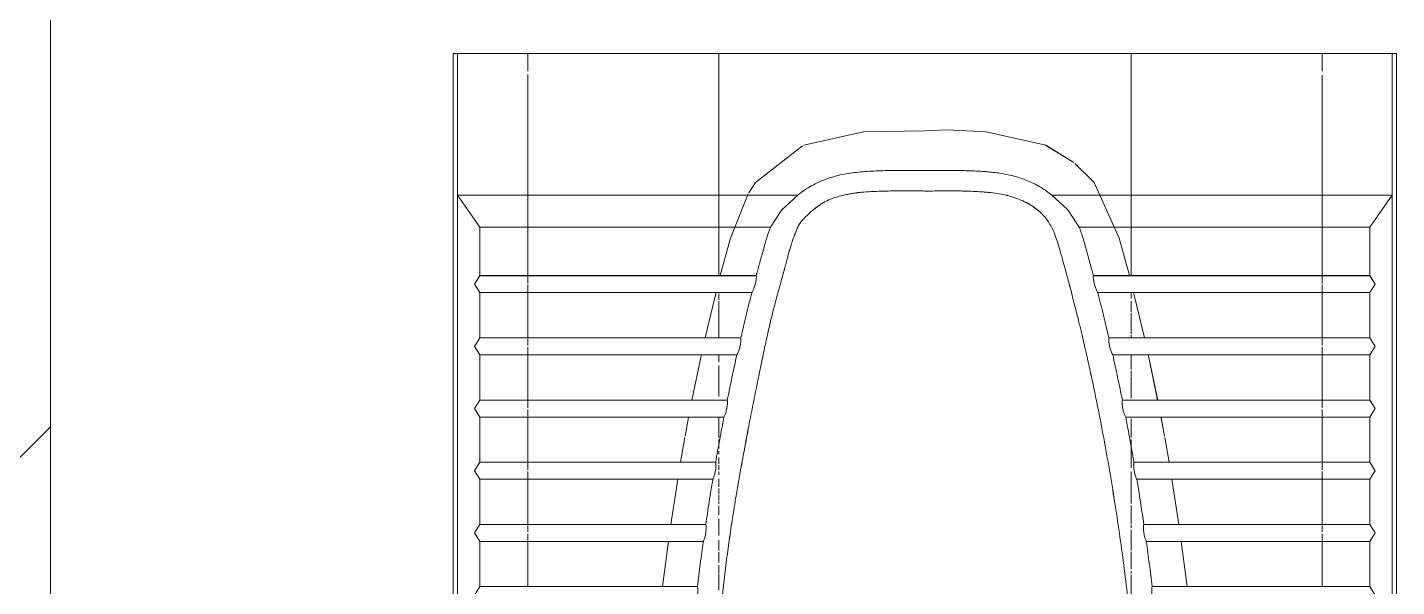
# Model space of a CAD drawing. Header units: millimetres. Extents: x -4000 to 187956, y -58990 to 162485.
# Drawn here: x 487 to 1221, y 78054 to 78354 of the extents above; entities that cross this region are included whole.
import ezdxf

# ---------------------------------------------------------------- set-up
doc = ezdxf.new("R2010")
doc.units = ezdxf.units.MM
for name, color, linetype, lineweight in [('A-WALL', 113, 'Continuous', 13), ('A-WALL-PATT', 111, 'Continuous', 13), ('P-SANR-FIXT', 6, 'Continuous', 9)]:
    doc.layers.add(name, color=color, linetype=linetype, lineweight=lineweight)

# ---------------------------------------------------------------- blocks, each defined once
blk = doc.blocks.new('WCPan-SquattingPan-Vitra-ArkitektSeries-5952 - CMPX502N-V871-FFS - TANG 1')
at = {"layer": 'P-SANR-FIXT', "color": 250}
for p, q in [((-250.56, 390.25), (-252.96, 390.25)), ((-252.96, 390.25), (-252.96, -212.38)), ((-250.56, 314.32), (-250.56, 390.25)), ((-250.56, 390.25), (250.56, 390.25)), ((252.96, 390.25), (250.56, 390.25)), ((250.56, 390.25), (250.56, 314.32)), ((252.96, -212.38), (252.96, 390.25)), ((-238.61, 297.17), (-250.56, 314.32)), ((-250.56, 314.32), (-250.56, -77.95)), ((-68.02, 314.32), (-250.56, 314.32)), ((68.02, 314.32), (250.56, 314.32)), ((250.56, 314.32), (238.61, 297.17)), ((250.56, -77.95), (250.56, 314.32)), ((-82.82, 297.17), (-238.61, 297.17)), ((-238.61, 297.17), (-238.61, 271.16)), ((238.61, 297.17), (82.82, 297.17)), ((238.61, 271.16), (238.61, 297.17)), ((-90.37, 271.16), (-238.61, 271.16)), ((238.61, 271.16), (90.37, 271.16)), ((-238.61, 262.07), (-92.74, 262.07)), ((-238.61, 262.07), (-238.61, 237.81)), ((92.74, 262.07), (238.61, 262.07)), ((238.61, 237.81), (238.61, 262.07)), ((-98.67, 237.81), (-238.61, 237.81)), ((238.61, 237.81), (98.67, 237.81)), ((-238.61, 228.71), (-100.75, 228.71)), ((-238.61, 228.71), (-238.61, 204.45)), ((100.75, 228.71), (238.61, 228.71)), ((238.61, 228.71), (238.61, 204.45)), ((-105.9, 204.45), (-238.61, 204.45)), ((238.61, 204.45), (105.9, 204.45)), ((-238.61, 195.36), (-107.69, 195.36)), ((-238.61, 171.1), (-238.61, 195.36)), ((107.69, 195.36), (238.61, 195.36)), ((238.61, 171.1), (238.61, 195.36)), ((-112.13, 171.1), (-238.61, 171.1)), ((238.61, 171.1), (112.13, 171.1)), ((-238.61, 162), (-113.66, 162)), ((-238.61, 162), (-238.61, 137.74)), ((113.67, 162), (238.61, 162)), ((238.61, 137.74), (238.61, 162)), ((-117.44, 137.74), (-238.61, 137.74)), ((238.61, 137.74), (117.45, 137.74)), ((-238.61, 128.65), (-118.74, 128.65)), ((-238.61, 128.65), (-238.61, 104.39)), ((118.75, 128.65), (238.61, 128.65)), ((238.61, 104.39), (238.61, 128.65)), ((-121.92, 104.39), (-238.61, 104.39)), ((238.61, 104.39), (121.91, 104.39))]:
    blk.add_line(p, q, dxfattribs=at)
at = {"layer": 'P-SANR-FIXT', "color": 253}
for p, q in [((-252.96, 390.25), (-212.88, 390.25)), ((-212.88, 380.81), (-212.88, 390.25)), ((-212.88, 390.25), (-110.49, 390.25)), ((-110.49, 390.25), (-110.49, 271.16)), ((110.55, 390.25), (-110.49, 390.25)), ((110.55, 390.25), (212.95, 390.25)), ((110.55, 271.16), (110.55, 390.25)), ((212.95, 390.25), (212.95, 380.83)), ((252.96, 390.25), (212.95, 390.25)), ((-212.88, 271.16), (-212.88, 379.12)), ((212.95, 378.62), (212.95, 271.16)), ((0.01, 348.78), (11.76, 349.37)), ((32.93, 348.27), (64.91, 341.07)), ((64.92, 341.06), (79.92, 331.82)), ((-212.88, 267.02), (-212.88, 270.74)), ((-212.88, 262.47), (-212.88, 266.18)), ((212.95, 270.74), (212.95, 267.01)), ((212.95, 266.18), (212.95, 262.46)), ((-212.88, 237.81), (-212.88, 262.07)), ((212.95, 262.07), (212.95, 237.81)), ((-212.88, 233.69), (-212.88, 237.36)), ((212.95, 237.36), (212.95, 233.69)), ((-212.88, 229.13), (-212.88, 232.8)), ((-212.88, 204.45), (-212.88, 228.71)), ((212.95, 232.8), (212.95, 229.13)), ((212.95, 228.71), (212.95, 204.45)), ((-212.88, 200.36), (-212.88, 203.99)), ((-212.88, 195.8), (-212.88, 199.43)), ((212.95, 203.99), (212.95, 200.36)), ((212.95, 199.43), (212.95, 195.8)), ((-212.88, 171.1), (-212.88, 195.36)), ((-128.54, 185), (-126.68, 195.02)), ((126.68, 195), (128.54, 185)), ((212.95, 195.36), (212.95, 171.1)), ((-130.99, 171.1), (-128.65, 184.43)), ((128.65, 184.43), (130.99, 171.1)), ((-212.88, 167.03), (-212.88, 170.61)), ((212.95, 170.61), (212.95, 167.03)), ((-212.88, 162.47), (-212.88, 166.05)), ((-212.88, 137.74), (-212.88, 162)), ((-136.22, 137.75), (-132.5, 162.01)), ((132.5, 162.01), (136.22, 137.75)), ((212.95, 166.05), (212.95, 162.47)), ((212.95, 162), (212.95, 137.74)), ((-212.88, 133.7), (-212.88, 137.24)), ((-212.88, 129.14), (-212.88, 132.68)), ((212.95, 137.24), (212.95, 133.69)), ((212.95, 132.68), (212.95, 129.14)), ((-212.88, 104.39), (-212.88, 128.65)), ((-140.63, 104.4), (-137.5, 128.65)), ((137.5, 128.65), (140.63, 104.4)), ((212.95, 128.65), (212.95, 104.39))]:
    blk.add_line(p, q, dxfattribs=at)
at = {"layer": 'P-SANR-FIXT', "color": 254}
for p, q in [((11.76, 349.37), (32.93, 348.27)), ((-110.49, 261.67), (-110.49, 258.17)), ((-110.49, 257.41), (-110.49, 237.81)), ((110.55, 258.87), (110.55, 262.07)), ((110.55, 251.55), (110.55, 257.41)), ((110.55, 239.87), (110.55, 250.97)), ((110.55, 237.81), (110.55, 239.17)), ((-110.49, 228.71), (-110.49, 225)), ((110.55, 220.91), (110.55, 228.71)), ((-110.49, 223.02), (-110.49, 206.41)), ((110.55, 217.24), (110.55, 220.09)), ((110.55, 205.52), (110.55, 216.97)), ((-110.49, 195.36), (-110.49, 184.42)), ((110.55, 184.42), (110.55, 194.42)), ((-110.49, 183.29), (-110.49, 180.29)), ((-110.49, 179.97), (-110.49, 178.52)), ((-110.49, 177.07), (-110.49, 175.41)), ((110.55, 179.98), (110.55, 183.29)), ((110.55, 168.05), (110.55, 179.1)), ((-110.49, 173.64), (-110.49, 171.53)), ((-110.49, 171.53), (-110.49, 170.26)), ((-110.49, 169.56), (-110.49, 167.05)), ((-110.49, 166.17), (-110.49, 164.33)), ((-110.49, 162.15), (-110.49, 157.84)), ((110.55, 148.92), (110.55, 166.17)), ((-110.49, 156.95), (-110.49, 154.08)), ((-110.49, 153.42), (-110.49, 150.57)), ((-110.49, 150.05), (-110.49, 148.86)), ((-110.49, 147.63), (-110.49, 142.85)), ((110.55, 137.83), (110.55, 147.92)), ((-110.49, 140.79), (-110.49, 131.88)), ((110.55, 135.93), (110.55, 137.32)), ((110.55, 123.75), (110.55, 134.93)), ((-110.49, 129.27), (-110.49, 123.78)), ((-110.49, 122.83), (-110.49, 117.29)), ((110.55, 113.71), (110.55, 123.01)), ((-110.49, 115.92), (-110.49, 111.78)), ((-110.49, 111.42), (-110.49, 102.62)), ((110.55, 111.42), (110.55, 112.6)), ((110.55, 83.11), (110.55, 110.64))]:
    blk.add_line(p, q, dxfattribs=at)
at = {"layer": 'P-SANR-FIXT', "color": 253, "flags": 128}
for points in [[(-64.9, 341.07), (-32.91, 348.27), (0.01, 348.78)], [(-94.43, 315.65), (-90.77, 321.15), (-65.5, 340.78)], [(80.5, 331.37), (90.78, 321.14), (104.15, 291.21), (109.75, 271.26)], [(-109.75, 271.26), (-104.14, 291.23), (-94.77, 315.04)], [(-117.74, 237.83), (-112.6, 259.38), (-111.93, 262.08)], [(111.93, 262.08), (112.6, 259.36), (117.74, 237.83)], [(-124.85, 204.47), (-120.1, 227.29), (-119.78, 228.72)], [(119.78, 228.72), (120.1, 227.27), (124.85, 204.47)]]:
    blk.add_lwpolyline(points, dxfattribs=at)
at = {"layer": 'P-SANR-FIXT', "color": 250, "flags": 128}
for points in [[(-68.03, 314.31), (-76.59, 306.5), (-82.82, 297.17)], [(82.82, 297.17), (76.62, 306.47), (68.02, 314.32)], [(-238.61, 271.16), (-241.4, 266.61), (-238.61, 262.07)], [(238.61, 262.07), (241.4, 266.61), (238.61, 271.16)], [(-238.61, 237.81), (-241.4, 233.26), (-238.61, 228.71)], [(238.61, 228.71), (241.4, 233.26), (238.61, 237.81)], [(-238.61, 204.45), (-241.4, 199.91), (-238.61, 195.36)], [(238.61, 195.36), (241.4, 199.91), (238.61, 204.45)], [(-238.61, 171.1), (-241.4, 166.55), (-238.61, 162)], [(238.61, 162), (241.4, 166.55), (238.61, 171.1)], [(-238.61, 137.74), (-241.4, 133.2), (-238.61, 128.65)], [(238.61, 128.65), (241.4, 133.2), (238.61, 137.74)], [(-238.61, 104.39), (-241.4, 99.84), (-238.61, 95.3)], [(238.61, 95.3), (241.4, 99.84), (238.61, 104.39)]]:
    blk.add_lwpolyline(points, dxfattribs=at)
at = {"layer": 'P-SANR-FIXT', "color": 250}
blk.add_arc((-1176.21, -51.26), 1307.39, 8.31211, 9.38811, dxfattribs=at)
for points, knots in [([(0, 327.48), (-2.54, 327.48), (-6.41, 327.54), (-12.03, 327.59), (-16.54, 327.58), (-21.34, 327.5), (-26.09, 327.34), (-30.78, 327.09), (-35.43, 326.72), (-39.97, 326.19), (-45.65, 325.2), (-52.79, 323.22), (-60.79, 319.64), (-65.74, 316.27), (-68.03, 314.31)], [0, 0, 0, 0, 0.125, 0.1875, 0.25, 0.3125, 0.375, 0.4375, 0.5, 0.5625, 0.625, 0.75, 0.875, 1, 1, 1, 1]), ([(68.02, 314.32), (66.31, 315.78), (63.48, 317.84), (59.29, 320.2), (55.92, 321.79), (52.47, 323.14), (48.02, 324.57), (43.33, 325.66), (38.99, 326.3), (36.62, 326.57), (34.43, 326.79), (31.64, 327.02), (28.16, 327.24), (24.76, 327.39), (21.35, 327.49), (17.77, 327.56), (14, 327.59), (10.4, 327.58), (5.85, 327.54), (2.52, 327.48), (0, 327.48)], [0, 0, 0, 0, 0.1, 0.15, 0.2, 0.25, 0.3, 0.4, 0.45, 0.475, 0.5, 0.55, 0.6, 0.65, 0.7, 0.75, 0.8, 0.85, 0.9, 1, 1, 1, 1]), ([(0, -125.43), (-5, -125.49), (-12.48, -125.39), (-22.41, -124.89), (-29.83, -124.31), (-37.27, -123.6), (-44.72, -122.74), (-50.87, -121.81), (-55.74, -120.91), (-59.33, -120.14), (-62.99, -119.24), (-68.07, -117.83), (-74.48, -115.82), (-81.64, -113.31), (-87.62, -111.02), (-91.77, -109.17), (-94.76, -107.48), (-96.78, -106.05), (-98.24, -104.94), (-99.12, -104.27), (-100.05, -103.57), (-101.25, -102.65), (-103.13, -101.12), (-105.41, -99.11), (-107.97, -96.54), (-110.28, -93.84), (-112.35, -90.87), (-114.24, -87.67), (-115.87, -84.42), (-117.23, -81.3), (-118.22, -78.41), (-118.9, -75.6), (-119.29, -73.25), (-119.54, -71.34), (-119.72, -69.84), (-119.87, -68.43), (-120, -66.8), (-120.06, -64.86), (-120.01, -61.98), (-119.92, -57.74), (-119.79, -51.56), (-119.56, -44.17), (-119.28, -36.03), (-118.95, -27.84), (-118.59, -19.7), (-118.26, -12.58), (-117.96, -6.71), (-117.72, -2.21), (-117.5, 1.64), (-117.31, 4.76), (-117.15, 7.15), (-117.01, 9.49), (-116.84, 12.43), (-116.64, 15.92), (-116.42, 20.03), (-116.07, 25.77), (-115.47, 34.04), (-114.14, 47.68), (-112.11, 67.27), (-110.06, 86.83), (-108.18, 103.26), (-106.67, 115.71), (-105.33, 125.94), (-104.2, 133.91), (-103.34, 139.7), (-102.43, 145.49), (-101.12, 153.5), (-99.34, 163.8), (-97.05, 176.38), (-94.68, 188.88), (-92.31, 201.03), (-90, 212.53), (-87.84, 223.11), (-86.23, 230.87), (-85.05, 236.41), (-83.88, 241.7), (-82.46, 247.76), (-80.84, 254.24), (-78.81, 261.93), (-77.01, 268.32), (-75.69, 273.02), (-75.02, 275.49), (-74.56, 277.26), (-74.15, 278.85), (-73.68, 280.62), (-73.24, 282.3), (-72.87, 283.64), (-72.63, 284.48), (-72.45, 285.02), (-72.3, 285.45), (-72.14, 285.92), (-71.89, 286.73), (-71.61, 287.68), (-71.39, 288.44), (-71.19, 289.15), (-70.99, 289.81), (-70.78, 290.45), (-70.54, 291.12), (-70.31, 291.73), (-70.12, 292.19), (-70, 292.47), (-69.9, 292.68), (-69.81, 292.91), (-69.69, 293.2), (-69.48, 293.73), (-69.21, 294.51), (-68.87, 295.48), (-68.35, 296.82), (-67.67, 298.23), (-66.81, 299.51), (-66.22, 300.25), (-65.73, 300.82), (-65.18, 301.4), (-64.39, 302.23), (-62.85, 303.76), (-60.28, 306.11), (-57.41, 308.36), (-55.05, 309.93), (-53.28, 310.94), (-51.51, 311.78), (-49.1, 312.78), (-45.97, 313.77), (-42.63, 314.54), (-40.15, 315), (-38.69, 315.25), (-37.21, 315.49), (-35.25, 315.76), (-31.89, 316.08), (-27.44, 316.33), (-22.03, 316.49), (-17.03, 316.62), (-12.49, 316.73), (-6.63, 316.75), (-2.57, 316.65), (0, 316.53)], [-1, -1, -1, -1, -0.97619, -0.964286, -0.952381, -0.940476, -0.928571, -0.916667, -0.910714, -0.904762, -0.89881, -0.892857, -0.880952, -0.869048, -0.857143, -0.845238, -0.833333, -0.821429, -0.815476, -0.8125, -0.809524, -0.803571, -0.797619, -0.785714, -0.77381, -0.761905, -0.75, -0.738095, -0.72619, -0.714286, -0.702381, -0.690476, -0.678571, -0.672619, -0.666667, -0.660714, -0.654762, -0.642857, -0.630952, -0.619048, -0.607143, -0.595238, -0.583333, -0.571429, -0.559524, -0.547619, -0.541667, -0.535714, -0.529762, -0.526786, -0.52381, -0.520833, -0.517857, -0.511905, -0.505952, -0.5, -0.488095, -0.47619, -0.464286, -0.452381, -0.446429, -0.440476, -0.434524, -0.431548, -0.428571, -0.425595, -0.422619, -0.416667, -0.410714, -0.404762, -0.39881, -0.392857, -0.386905, -0.380952, -0.377976, -0.375, -0.369048, -0.363095, -0.357143, -0.345238, -0.339286, -0.33631, -0.333333, -0.330357, -0.327381, -0.321429, -0.315476, -0.309524, -0.303571, -0.297619, -0.291667, -0.285714, -0.279762, -0.27381, -0.267857, -0.261905, -0.255952, -0.25, -0.244048, -0.241071, -0.239583, -0.238095, -0.236607, -0.235119, -0.232143, -0.22619, -0.220238, -0.214286, -0.202381, -0.196429, -0.193452, -0.190476, -0.1875, -0.184524, -0.178571, -0.166667, -0.154762, -0.14881, -0.142857, -0.136905, -0.130952, -0.119048, -0.107143, -0.10119, -0.098214, -0.095238, -0.089286, -0.083333, -0.071429, -0.059524, -0.047619, -0.035714, -0.02381, 0, 0, 0, 0]), ([(0, 316.53), (2.91, 316.53), (6.67, 316.6), (12.05, 316.65), (15.78, 316.63), (19.02, 316.59), (22.17, 316.52), (26.02, 316.39), (29.65, 316.18), (32.43, 315.97), (35.05, 315.73), (38.5, 315.34), (42.85, 314.56), (47.23, 313.39), (53.07, 311.22), (57.92, 308.47), (61.86, 305.25), (64.35, 302.67), (66.36, 299.98), (67.87, 297.39), (69.31, 294.3), (71.09, 289.58), (72.44, 284.94), (74.31, 278.18), (75.35, 274.37), (76.39, 270.55), (77.43, 266.66), (78.4, 262.95), (79.53, 258.6), (80.69, 254.04), (81.77, 249.7), (82.65, 246.14), (83.4, 243.03), (84.12, 240.03), (84.75, 237.34), (85.32, 234.92), (85.95, 232.21), (86.76, 228.63), (87.71, 224.41), (88.64, 220.17), (89.87, 214.52), (91.35, 207.46), (93.07, 198.97), (94.73, 190.45), (96.86, 179.12), (99.36, 165), (102.12, 148.02), (104.65, 131.02), (106.98, 113.9), (109.11, 96.69), (111.04, 79.52), (112.5, 65.22), (113.57, 53.77), (114.33, 45.2), (115.05, 36.59), (115.7, 28.28), (116.28, 20.25), (116.81, 12.5), (117.3, 4.87), (117.66, -1.27), (117.9, -5.54), (118.03, -7.95), (118.14, -10.07), (118.26, -12.37), (118.42, -15.62), (118.57, -18.8), (118.75, -23.01), (118.92, -26.99), (119.12, -32.14), (119.32, -37.75), (119.51, -43.34), (119.65, -47.98), (119.77, -51.91), (119.89, -56.33), (119.96, -59.45), (119.98, -61.38), (119.99, -62.74), (119.98, -64.61), (119.93, -66.83), (119.8, -69.14), (119.54, -71.59), (119.12, -74.24), (118.24, -78.27), (116.41, -83.83), (112.76, -90.72), (107.63, -97.17), (101.68, -102.53), (95.49, -106.82), (88.77, -110.51), (81.78, -113.58), (72.42, -116.94), (60.19, -120.15), (47.82, -122.31), (37.67, -123.57), (27.33, -124.56), (14.48, -125.28), (4.67, -125.43), (0, -125.43)], [0, 0, 0, 0, 0.014706, 0.022059, 0.029412, 0.033088, 0.036765, 0.044118, 0.051471, 0.055147, 0.058824, 0.066176, 0.073529, 0.080882, 0.088235, 0.102941, 0.110294, 0.117647, 0.125, 0.132353, 0.139706, 0.147059, 0.161765, 0.165441, 0.169118, 0.172794, 0.176471, 0.180147, 0.183824, 0.191176, 0.198529, 0.205882, 0.213235, 0.220588, 0.227941, 0.231618, 0.235294, 0.242647, 0.25, 0.257353, 0.264706, 0.279412, 0.294118, 0.308824, 0.323529, 0.352941, 0.382353, 0.411765, 0.441176, 0.470588, 0.5, 0.529412, 0.544118, 0.558824, 0.573529, 0.588235, 0.601103, 0.613971, 0.626838, 0.639706, 0.64614, 0.649357, 0.652574, 0.659007, 0.665441, 0.678309, 0.684743, 0.691176, 0.69761, 0.704044, 0.707261, 0.710478, 0.713695, 0.716912, 0.723346, 0.726562, 0.729779, 0.736213, 0.742647, 0.749081, 0.755515, 0.761949, 0.768382, 0.78125, 0.794118, 0.806985, 0.819853, 0.832721, 0.845588, 0.858456, 0.871324, 0.897059, 0.922794, 0.935662, 0.948529, 0.974265, 1, 1, 1, 1]), ([(-82.82, 297.17), (-83.52, 295.32), (-84.44, 292.51), (-85.65, 288.38), (-86.45, 285.52), (-87.13, 283.06), (-87.87, 280.39), (-88.71, 277.32), (-89.59, 274.06), (-90.12, 272.1), (-90.36, 271.16)], [0, 0, 0, 0, 0.25, 0.375, 0.5, 0.5625, 0.625, 0.75, 0.875, 1, 1, 1, 1]), ([(90.37, 271.16), (89.96, 272.69), (89.16, 275.66), (87.81, 280.6), (86.74, 284.5), (85.76, 288.01), (84.83, 291.21), (83.9, 294.18), (83.19, 296.17), (82.82, 297.17)], [0, 0, 0, 0, 0.25, 0.375, 0.5, 0.625, 0.75, 0.875, 1, 1, 1, 1]), ([(-92.74, 262.07), (-92.63, 262.22), (-92.39, 262.61), (-92, 263.39), (-91.62, 264.32), (-91.26, 265.37), (-90.93, 266.5), (-90.56, 268.03), (-90.27, 269.84), (-90.29, 270.84), (-90.37, 271.16)], [0, 0, 0, 0, 0.1, 0.2, 0.3, 0.4, 0.5, 0.6, 0.8, 1, 1, 1, 1]), ([(90.37, 271.16), (90.29, 270.84), (90.27, 269.84), (90.56, 268.03), (90.93, 266.5), (91.26, 265.37), (91.62, 264.32), (92, 263.38), (92.39, 262.61), (92.63, 262.22), (92.74, 262.07)], [0, 0, 0, 0, 0.2, 0.4, 0.5, 0.6, 0.7, 0.8, 0.9, 1, 1, 1, 1]), ([(-92.74, 262.07), (-93.25, 260.12), (-94.28, 256.05), (-96.29, 247.92), (-97.73, 241.85), (-98.67, 237.81)], [0, 0, 0, 0, 0.25, 0.5, 1, 1, 1, 1]), ([(-100.75, 228.71), (-100.64, 228.87), (-100.41, 229.26), (-100.05, 230.03), (-99.7, 230.97), (-99.37, 232.03), (-99.08, 233.16), (-98.77, 234.69), (-98.54, 236.5), (-98.59, 237.48), (-98.67, 237.81)], [0, 0, 0, 0, 0.1, 0.2, 0.3, 0.4, 0.5, 0.6, 0.8, 1, 1, 1, 1]), ([(98.67, 237.81), (98.59, 237.48), (98.54, 236.5), (98.77, 234.69), (99.08, 233.16), (99.38, 232.03), (99.7, 230.97), (100.05, 230.03), (100.41, 229.26), (100.64, 228.87), (100.75, 228.71)], [0, 0, 0, 0, 0.2, 0.4, 0.5, 0.6, 0.7, 0.8, 0.9, 1, 1, 1, 1]), ([(-107.69, 195.36), (-107.59, 195.51), (-107.37, 195.9), (-107.04, 196.68), (-106.72, 197.62), (-106.42, 198.68), (-106.17, 199.82), (-105.9, 201.35), (-105.73, 203.15), (-105.81, 204.13), (-105.9, 204.45)], [0, 0, 0, 0, 0.1, 0.2, 0.3, 0.4, 0.5, 0.6, 0.8, 1, 1, 1, 1]), ([(105.9, 204.45), (105.81, 204.13), (105.73, 203.15), (105.9, 201.35), (106.17, 199.82), (106.42, 198.68), (106.72, 197.62), (107.04, 196.68), (107.37, 195.9), (107.59, 195.51), (107.69, 195.36)], [0, 0, 0, 0, 0.2, 0.4, 0.5, 0.6, 0.7, 0.8, 0.9, 1, 1, 1, 1]), ([(-113.66, 162), (-113.56, 162.16), (-113.36, 162.55), (-113.05, 163.33), (-112.75, 164.27), (-112.49, 165.34), (-112.26, 166.48), (-112.04, 168.01), (-111.92, 169.81), (-112.03, 170.78), (-112.13, 171.1)], [0, 0, 0, 0, 0.1, 0.2, 0.3, 0.4, 0.5, 0.6, 0.8, 1, 1, 1, 1]), ([(112.13, 171.1), (112.03, 170.78), (111.93, 169.81), (112.07, 167.65), (112.41, 165.69), (112.76, 164.27), (113.06, 163.33), (113.37, 162.55), (113.57, 162.16), (113.67, 162)], [0, 0, 0, 0, 0.2, 0.4, 0.6, 0.7, 0.8, 0.9, 1, 1, 1, 1]), ([(-118.74, 128.65), (-118.64, 128.81), (-118.45, 129.19), (-118.16, 129.97), (-117.89, 130.92), (-117.65, 131.99), (-117.46, 133.13), (-117.27, 134.67), (-117.2, 136.46), (-117.33, 137.43), (-117.44, 137.74)], [0, 0, 0, 0, 0.1, 0.2, 0.3, 0.4, 0.5, 0.6, 0.8, 1, 1, 1, 1]), ([(117.45, 137.74), (117.34, 137.43), (117.21, 136.46), (117.29, 134.31), (117.58, 132.35), (117.9, 130.92), (118.17, 129.97), (118.46, 129.19), (118.65, 128.81), (118.75, 128.65)], [0, 0, 0, 0, 0.2, 0.4, 0.6, 0.7, 0.8, 0.9, 1, 1, 1, 1]), ([(-123, 95.3), (-122.91, 95.45), (-122.73, 95.84), (-122.45, 96.62), (-122.21, 97.57), (-121.92, 99), (-121.68, 100.97), (-121.65, 103.11), (-121.8, 104.07), (-121.92, 104.39)], [0, 0, 0, 0, 0.1, 0.2, 0.3, 0.4, 0.6, 0.8, 1, 1, 1, 1]), ([(121.91, 104.39), (121.8, 104.07), (121.65, 103.11), (121.68, 100.97), (121.97, 98.61), (122.36, 96.88), (122.72, 95.84), (122.9, 95.45), (123, 95.3)], [0, 0, 0, 0, 0.2, 0.4, 0.6, 0.8, 0.9, 1, 1, 1, 1])]:
    blk.add_open_spline(points, degree=3, knots=knots, dxfattribs=at)
for points in [[(98.67, 237.81), (97.73, 241.86), (95.8, 249.96), (93.78, 258.04), (92.74, 262.07)], [(-100.75, 228.71), (-101.65, 224.68), (-103.41, 216.6), (-105.08, 208.51), (-105.9, 204.45)], [(105.9, 204.45), (105.08, 208.51), (103.41, 216.6), (101.65, 224.68), (100.75, 228.71)], [(-107.69, 195.36), (-108.47, 191.32), (-109.99, 183.25), (-111.43, 175.15), (-112.13, 171.1)], [(112.13, 171.1), (111.43, 175.15), (109.99, 183.24), (108.47, 191.32), (107.69, 195.36)], [(-113.66, 162.01), (-114.33, 157.97), (-115.62, 149.89), (-116.85, 141.8), (-117.44, 137.75)], [(-118.74, 128.65), (-119.3, 124.61), (-120.4, 116.53), (-121.42, 108.44), (-121.92, 104.39)], [(121.91, 104.39), (121.42, 108.44), (120.4, 116.53), (119.31, 124.61), (118.75, 128.65)]]:
    blk.add_open_spline(points, degree=3, dxfattribs=at)
blk = doc.blocks.new('CMF2_NHAXUONG_A_rvt-1-FFS - TANG 1')
at = {"layer": 'A-WALL-PATT', "lineweight": 9}
h = blk.add_hatch(dxfattribs=at)
h.set_pattern_fill('FP_12', color=250, style=0, pattern_type=2)
h.set_pattern_definition([(45, (0, 0), (-212.132, 212.132), [])])
h.paths.add_polyline_path([(499.79, 60847.94), (499.79, 118849.65), (299.79, 118849.65), (300, 60847.94)])
at = {"layer": 'A-WALL', "color": 50, "lineweight": 15}
blk.add_line((499.79, 77550), (499.79, 118849.65), dxfattribs=at)
at = {"layer": 'A-WALL', "color": 35, "lineweight": 15}
blk.add_line((499.79, 77550), (499.79, 78973.61), dxfattribs=at)
at = {"layer": 'P-SANR-FIXT', "color": 250}
for p, q in [((717.98, 78340.25), (715.58, 78340.25)), ((715.58, 78340.25), (715.58, 77737.63)), ((717.98, 78264.33), (717.98, 78340.25)), ((717.98, 78340.25), (1219.1, 78340.25)), ((1221.49, 78340.25), (1219.1, 78340.25)), ((1219.1, 78340.25), (1219.1, 78264.33)), ((1221.49, 77737.63), (1221.49, 78340.25)), ((729.93, 78247.18), (717.98, 78264.33)), ((717.98, 78264.33), (717.98, 77872.05)), ((900.51, 78264.33), (717.98, 78264.33)), ((1036.56, 78264.33), (1219.1, 78264.33)), ((1219.1, 78264.33), (1207.15, 78247.18)), ((1219.1, 77872.05), (1219.1, 78264.33)), ((885.72, 78247.18), (729.93, 78247.18)), ((729.93, 78247.18), (729.93, 78221.17)), ((1207.15, 78247.18), (1051.36, 78247.18)), ((1207.15, 78221.17), (1207.15, 78247.18)), ((878.17, 78221.17), (729.93, 78221.17)), ((1207.15, 78221.17), (1058.9, 78221.17)), ((729.93, 78212.07), (875.79, 78212.07)), ((729.93, 78212.07), (729.93, 78187.81)), ((1061.28, 78212.07), (1207.15, 78212.07)), ((1207.15, 78187.81), (1207.15, 78212.07)), ((869.86, 78187.81), (729.93, 78187.81)), ((1207.15, 78187.81), (1067.21, 78187.81)), ((729.93, 78178.72), (867.79, 78178.72)), ((729.93, 78178.72), (729.93, 78154.46)), ((1069.29, 78178.72), (1207.15, 78178.72)), ((1207.15, 78178.72), (1207.15, 78154.46)), ((862.64, 78154.46), (729.93, 78154.46)), ((1207.15, 78154.46), (1074.44, 78154.46)), ((729.93, 78145.36), (860.85, 78145.36)), ((729.93, 78121.1), (729.93, 78145.36)), ((1076.23, 78145.36), (1207.15, 78145.36)), ((1207.15, 78121.1), (1207.15, 78145.36)), ((856.41, 78121.1), (729.93, 78121.1)), ((1207.15, 78121.1), (1080.67, 78121.1)), ((729.93, 78112.01), (854.88, 78112.01)), ((729.93, 78112.01), (729.93, 78087.75)), ((1082.21, 78112.01), (1207.15, 78112.01)), ((1207.15, 78087.75), (1207.15, 78112.01)), ((851.1, 78087.75), (729.93, 78087.75)), ((1207.15, 78087.75), (1085.99, 78087.75)), ((729.93, 78078.65), (849.8, 78078.65)), ((729.93, 78078.65), (729.93, 78054.39)), ((1087.29, 78078.65), (1207.15, 78078.65)), ((1207.15, 78054.39), (1207.15, 78078.65)), ((846.62, 78054.39), (729.93, 78054.39)), ((1207.15, 78054.39), (1090.45, 78054.39))]:
    blk.add_line(p, q, dxfattribs=at)
at = {"layer": 'P-SANR-FIXT', "color": 253}
for p, q in [((715.58, 78340.25), (755.65, 78340.25)), ((755.65, 78330.81), (755.65, 78340.25)), ((755.65, 78340.25), (858.04, 78340.25)), ((858.04, 78340.25), (858.04, 78221.17)), ((1079.09, 78340.25), (858.04, 78340.25)), ((1079.09, 78340.25), (1181.49, 78340.25)), ((1079.09, 78221.17), (1079.09, 78340.25)), ((1181.49, 78340.25), (1181.49, 78330.83)), ((1221.49, 78340.25), (1181.49, 78340.25)), ((755.65, 78221.17), (755.65, 78329.12)), ((1181.49, 78328.63), (1181.49, 78221.17)), ((968.55, 78298.78), (980.3, 78299.37)), ((1001.47, 78298.28), (1033.44, 78291.07)), ((1033.46, 78291.07), (1048.46, 78281.83)), ((755.65, 78217.02), (755.65, 78220.75)), ((1181.49, 78220.75), (1181.49, 78217.02)), ((755.65, 78212.47), (755.65, 78216.19)), ((755.65, 78187.81), (755.65, 78212.07)), ((1181.49, 78216.19), (1181.49, 78212.47)), ((1181.49, 78212.07), (1181.49, 78187.81)), ((755.65, 78183.69), (755.65, 78187.37)), ((755.65, 78179.14), (755.65, 78182.81)), ((1181.49, 78187.37), (1181.49, 78183.69)), ((1181.49, 78182.81), (1181.49, 78179.14)), ((755.65, 78154.46), (755.65, 78178.72)), ((1181.49, 78178.72), (1181.49, 78154.46)), ((755.65, 78150.36), (755.65, 78153.99)), ((1181.49, 78153.99), (1181.49, 78150.36)), ((755.65, 78145.81), (755.65, 78149.43)), ((1181.49, 78149.43), (1181.49, 78145.81)), ((755.65, 78121.1), (755.65, 78145.36)), ((839.99, 78135.01), (841.86, 78145.02)), ((1095.22, 78145.01), (1097.08, 78135)), ((1181.49, 78145.36), (1181.49, 78121.1)), ((837.55, 78121.11), (839.89, 78134.44)), ((1097.18, 78134.44), (1099.52, 78121.11)), ((755.65, 78117.03), (755.65, 78120.62)), ((1181.49, 78120.62), (1181.49, 78117.03)), ((755.65, 78112.48), (755.65, 78116.06)), ((755.65, 78087.75), (755.65, 78112.01)), ((832.32, 78087.76), (836.04, 78112.01)), ((1101.04, 78112.01), (1104.76, 78087.76)), ((1181.49, 78116.06), (1181.49, 78112.48)), ((1181.49, 78112.01), (1181.49, 78087.75)), ((755.65, 78083.7), (755.65, 78087.24)), ((1181.49, 78087.25), (1181.49, 78083.7)), ((755.65, 78079.14), (755.65, 78082.68)), ((1181.49, 78082.68), (1181.49, 78079.14)), ((755.65, 78054.39), (755.65, 78078.65)), ((827.91, 78054.41), (831.03, 78078.66)), ((1106.04, 78078.66), (1109.17, 78054.41)), ((1181.49, 78078.65), (1181.49, 78054.39))]:
    blk.add_line(p, q, dxfattribs=at)
at = {"layer": 'P-SANR-FIXT', "color": 254}
for p, q in [((980.3, 78299.37), (1001.47, 78298.28)), ((1079.09, 78208.88), (1079.09, 78212.07)), ((858.04, 78211.68), (858.04, 78208.18)), ((858.04, 78207.42), (858.04, 78187.81)), ((1079.09, 78201.55), (1079.09, 78207.42)), ((1079.09, 78189.87), (1079.09, 78200.98)), ((1079.09, 78187.81), (1079.09, 78189.17)), ((858.04, 78178.72), (858.04, 78175)), ((1079.09, 78170.92), (1079.09, 78178.72)), ((858.04, 78173.02), (858.04, 78156.42)), ((1079.09, 78167.24), (1079.09, 78170.1)), ((1079.09, 78155.52), (1079.09, 78166.97)), ((858.04, 78145.36), (858.04, 78134.42)), ((1079.09, 78134.42), (1079.09, 78144.42)), ((858.04, 78133.3), (858.04, 78130.29)), ((1079.09, 78129.98), (1079.09, 78133.3)), ((858.04, 78129.97), (858.04, 78128.53)), ((858.04, 78127.07), (858.04, 78125.42)), ((1079.09, 78118.05), (1079.09, 78129.1)), ((858.04, 78123.64), (858.04, 78121.54)), ((858.04, 78121.54), (858.04, 78120.26)), ((858.04, 78119.57), (858.04, 78117.05)), ((858.04, 78116.17), (858.04, 78114.34)), ((858.04, 78112.16), (858.04, 78107.85)), ((1079.09, 78098.92), (1079.09, 78116.17)), ((858.04, 78106.95), (858.04, 78104.08)), ((858.04, 78103.42), (858.04, 78100.57)), ((858.04, 78100.05), (858.04, 78098.87)), ((858.04, 78097.64), (858.04, 78092.85)), ((1079.09, 78087.83), (1079.09, 78097.92)), ((858.04, 78090.79), (858.04, 78081.89)), ((1079.09, 78085.93), (1079.09, 78087.32)), ((1079.09, 78073.76), (1079.09, 78084.93)), ((858.04, 78079.27), (858.04, 78073.78)), ((858.04, 78072.83), (858.04, 78067.3)), ((1079.09, 78063.72), (1079.09, 78073.02)), ((858.04, 78065.93), (858.04, 78061.79)), ((858.04, 78061.42), (858.04, 78052.63)), ((1079.09, 78061.42), (1079.09, 78062.6)), ((1079.09, 78033.12), (1079.09, 78060.65))]:
    blk.add_line(p, q, dxfattribs=at)
at = {"layer": 'P-SANR-FIXT', "color": 253, "flags": 128}
for points in [[(903.64, 78291.07), (935.63, 78298.28), (968.55, 78298.78)], [(874.1, 78265.65), (877.77, 78271.16), (903.03, 78290.79)], [(1049.03, 78281.37), (1059.32, 78271.14), (1072.69, 78241.21), (1078.29, 78221.27)], [(858.79, 78221.27), (864.39, 78241.23), (873.77, 78265.05)], [(850.8, 78187.83), (855.94, 78209.38), (856.61, 78212.09)], [(1080.47, 78212.09), (1081.14, 78209.36), (1086.28, 78187.83)], [(843.69, 78154.48), (848.44, 78177.29), (848.75, 78178.72)], [(1088.32, 78178.72), (1088.64, 78177.28), (1093.38, 78154.48)]]:
    blk.add_lwpolyline(points, dxfattribs=at)
at = {"layer": 'P-SANR-FIXT', "color": 250, "flags": 128}
for points in [[(900.51, 78264.32), (891.95, 78256.5), (885.72, 78247.18)], [(1051.36, 78247.18), (1045.15, 78256.47), (1036.56, 78264.33)], [(729.93, 78221.17), (727.14, 78216.62), (729.93, 78212.07)], [(1207.15, 78212.07), (1209.94, 78216.62), (1207.15, 78221.17)], [(729.93, 78187.81), (727.14, 78183.26), (729.93, 78178.72)], [(1207.15, 78178.72), (1209.94, 78183.26), (1207.15, 78187.81)], [(729.93, 78154.46), (727.14, 78149.91), (729.93, 78145.36)], [(1207.15, 78145.36), (1209.94, 78149.91), (1207.15, 78154.46)], [(729.93, 78121.1), (727.14, 78116.56), (729.93, 78112.01)], [(1207.15, 78112.01), (1209.94, 78116.56), (1207.15, 78121.1)], [(729.93, 78087.75), (727.14, 78083.2), (729.93, 78078.65)], [(1207.15, 78078.65), (1209.94, 78083.2), (1207.15, 78087.75)], [(729.93, 78054.39), (727.14, 78049.85), (729.93, 78045.3)], [(1207.15, 78045.3), (1209.94, 78049.85), (1207.15, 78054.39)]]:
    blk.add_lwpolyline(points, dxfattribs=at)
at = {"layer": 'P-SANR-FIXT', "color": 250}
blk.add_arc((-207.67, 77898.75), 1307.39, 8.31211, 9.38811, dxfattribs=at)
for points, knots in [([(968.54, 78277.49), (966, 78277.49), (962.13, 78277.55), (956.5, 78277.59), (951.99, 78277.58), (947.2, 78277.51), (942.45, 78277.34), (937.75, 78277.09), (933.11, 78276.72), (928.56, 78276.2), (922.89, 78275.2), (915.75, 78273.23), (907.75, 78269.64), (902.8, 78266.27), (900.51, 78264.32)], [0, 0, 0, 0, 0.125, 0.1875, 0.25, 0.3125, 0.375, 0.4375, 0.5, 0.5625, 0.625, 0.75, 0.875, 1, 1, 1, 1]), ([(1036.56, 78264.33), (1034.85, 78265.79), (1032.02, 78267.84), (1027.83, 78270.21), (1024.46, 78271.79), (1021.01, 78273.14), (1016.55, 78274.57), (1011.87, 78275.66), (1007.53, 78276.3), (1005.16, 78276.57), (1002.97, 78276.79), (1000.18, 78277.02), (996.7, 78277.24), (993.29, 78277.39), (989.88, 78277.5), (986.3, 78277.57), (982.54, 78277.6), (978.94, 78277.59), (974.39, 78277.54), (971.06, 78277.49), (968.54, 78277.49)], [0, 0, 0, 0, 0.1, 0.15, 0.2, 0.25, 0.3, 0.4, 0.45, 0.475, 0.5, 0.55, 0.6, 0.65, 0.7, 0.75, 0.8, 0.85, 0.9, 1, 1, 1, 1]), ([(968.54, 77824.58), (963.54, 77824.51), (956.06, 77824.61), (946.13, 77825.11), (938.71, 77825.69), (931.27, 77826.41), (923.82, 77827.27), (917.67, 77828.19), (912.8, 77829.1), (909.21, 77829.86), (905.54, 77830.77), (900.47, 77832.18), (894.06, 77834.18), (886.9, 77836.7), (880.92, 77838.99), (876.77, 77840.83), (873.78, 77842.53), (871.75, 77843.96), (870.3, 77845.06), (869.42, 77845.73), (868.48, 77846.44), (867.28, 77847.36), (865.41, 77848.88), (863.13, 77850.89), (860.56, 77853.47), (858.26, 77856.17), (856.19, 77859.13), (854.3, 77862.33), (852.67, 77865.58), (851.31, 77868.7), (850.32, 77871.59), (849.64, 77874.41), (849.25, 77876.75), (849, 77878.66), (848.82, 77880.16), (848.67, 77881.57), (848.54, 77883.2), (848.48, 77885.14), (848.53, 77888.02), (848.61, 77892.26), (848.75, 77898.44), (848.97, 77905.84), (849.26, 77913.97), (849.59, 77922.17), (849.95, 77930.3), (850.28, 77937.42), (850.57, 77943.29), (850.82, 77947.8), (851.04, 77951.64), (851.23, 77954.76), (851.38, 77957.16), (851.53, 77959.5), (851.7, 77962.44), (851.89, 77965.92), (852.12, 77970.04), (852.47, 77975.77), (853.07, 77984.04), (854.4, 77997.69), (856.43, 78017.27), (858.48, 78036.83), (860.35, 78053.27), (861.87, 78065.71), (863.21, 78075.94), (864.33, 78083.92), (865.19, 78089.7), (866.1, 78095.5), (867.41, 78103.5), (869.19, 78113.8), (871.48, 78126.38), (873.85, 78138.89), (876.23, 78151.04), (878.53, 78162.54), (880.7, 78173.11), (882.31, 78180.87), (883.49, 78186.42), (884.66, 78191.7), (886.08, 78197.76), (887.7, 78204.25), (889.73, 78211.93), (891.53, 78218.32), (892.85, 78223.03), (893.52, 78225.49), (893.98, 78227.26), (894.39, 78228.85), (894.85, 78230.62), (895.3, 78232.31), (895.67, 78233.64), (895.91, 78234.49), (896.09, 78235.03), (896.23, 78235.45), (896.4, 78235.92), (896.65, 78236.73), (896.93, 78237.69), (897.15, 78238.45), (897.35, 78239.16), (897.55, 78239.81), (897.76, 78240.46), (897.99, 78241.13), (898.23, 78241.73), (898.42, 78242.19), (898.54, 78242.47), (898.63, 78242.69), (898.73, 78242.91), (898.85, 78243.21), (899.06, 78243.74), (899.33, 78244.52), (899.67, 78245.49), (900.19, 78246.83), (900.87, 78248.23), (901.73, 78249.51), (902.32, 78250.26), (902.81, 78250.82), (903.36, 78251.41), (904.15, 78252.23), (905.69, 78253.77), (908.26, 78256.12), (911.13, 78258.37), (913.49, 78259.94), (915.26, 78260.95), (917.02, 78261.79), (919.44, 78262.78), (922.57, 78263.78), (925.91, 78264.54), (928.38, 78265.01), (929.84, 78265.25), (931.33, 78265.5), (933.29, 78265.76), (936.65, 78266.08), (941.1, 78266.34), (946.51, 78266.49), (951.51, 78266.62), (956.05, 78266.73), (961.91, 78266.75), (965.97, 78266.66), (968.54, 78266.54)], [-1, -1, -1, -1, -0.97619, -0.964286, -0.952381, -0.940476, -0.928571, -0.916667, -0.910714, -0.904762, -0.89881, -0.892857, -0.880952, -0.869048, -0.857143, -0.845238, -0.833333, -0.821429, -0.815476, -0.8125, -0.809524, -0.803571, -0.797619, -0.785714, -0.77381, -0.761905, -0.75, -0.738095, -0.72619, -0.714286, -0.702381, -0.690476, -0.678571, -0.672619, -0.666667, -0.660714, -0.654762, -0.642857, -0.630952, -0.619048, -0.607143, -0.595238, -0.583333, -0.571429, -0.559524, -0.547619, -0.541667, -0.535714, -0.529762, -0.526786, -0.52381, -0.520833, -0.517857, -0.511905, -0.505952, -0.5, -0.488095, -0.47619, -0.464286, -0.452381, -0.446429, -0.440476, -0.434524, -0.431548, -0.428571, -0.425595, -0.422619, -0.416667, -0.410714, -0.404762, -0.39881, -0.392857, -0.386905, -0.380952, -0.377976, -0.375, -0.369048, -0.363095, -0.357143, -0.345238, -0.339286, -0.33631, -0.333333, -0.330357, -0.327381, -0.321429, -0.315476, -0.309524, -0.303571, -0.297619, -0.291667, -0.285714, -0.279762, -0.27381, -0.267857, -0.261905, -0.255952, -0.25, -0.244048, -0.241071, -0.239583, -0.238095, -0.236607, -0.235119, -0.232143, -0.22619, -0.220238, -0.214286, -0.202381, -0.196429, -0.193452, -0.190476, -0.1875, -0.184524, -0.178571, -0.166667, -0.154762, -0.14881, -0.142857, -0.136905, -0.130952, -0.119048, -0.107143, -0.10119, -0.098214, -0.095238, -0.089286, -0.083333, -0.071429, -0.059524, -0.047619, -0.035714, -0.02381, 0, 0, 0, 0]), ([(968.54, 78266.54), (971.45, 78266.54), (975.2, 78266.6), (980.59, 78266.65), (984.32, 78266.64), (987.55, 78266.59), (990.7, 78266.52), (994.55, 78266.39), (998.19, 78266.18), (1000.96, 78265.97), (1003.59, 78265.74), (1007.04, 78265.35), (1011.38, 78264.57), (1015.77, 78263.39), (1021.61, 78261.23), (1026.45, 78258.48), (1030.4, 78255.26), (1032.89, 78252.67), (1034.9, 78249.99), (1036.41, 78247.4), (1037.85, 78244.3), (1039.63, 78239.59), (1040.98, 78234.94), (1042.84, 78228.18), (1043.89, 78224.37), (1044.92, 78220.55), (1045.96, 78216.67), (1046.94, 78212.96), (1048.07, 78208.6), (1049.23, 78204.05), (1050.31, 78199.7), (1051.18, 78196.14), (1051.94, 78193.03), (1052.65, 78190.04), (1053.29, 78187.35), (1053.85, 78184.93), (1054.48, 78182.21), (1055.3, 78178.63), (1056.25, 78174.41), (1057.18, 78170.17), (1058.4, 78164.53), (1059.89, 78157.46), (1061.61, 78148.97), (1063.27, 78140.46), (1065.4, 78129.13), (1067.89, 78115), (1070.66, 78098.03), (1073.19, 78081.02), (1075.52, 78063.91), (1077.65, 78046.7), (1079.58, 78029.53), (1081.03, 78015.22), (1082.11, 78003.77), (1082.87, 77995.2), (1083.59, 77986.6), (1084.24, 77978.28), (1084.82, 77970.26), (1085.35, 77962.51), (1085.84, 77954.88), (1086.2, 77948.74), (1086.44, 77944.46), (1086.57, 77942.05), (1086.68, 77939.94), (1086.8, 77937.64), (1086.96, 77934.38), (1087.1, 77931.21), (1087.29, 77927), (1087.46, 77923.01), (1087.66, 77917.86), (1087.86, 77912.25), (1088.04, 77906.66), (1088.19, 77902.02), (1088.31, 77898.09), (1088.43, 77893.67), (1088.5, 77890.56), (1088.52, 77888.62), (1088.53, 77887.26), (1088.52, 77885.4), (1088.47, 77883.18), (1088.33, 77880.87), (1088.08, 77878.42), (1087.65, 77875.76), (1086.77, 77871.73), (1084.95, 77866.18), (1081.3, 77859.29), (1076.17, 77852.83), (1070.22, 77847.47), (1064.02, 77843.18), (1057.3, 77839.49), (1050.32, 77836.42), (1040.95, 77833.06), (1028.73, 77829.85), (1016.35, 77827.7), (1006.21, 77826.43), (995.86, 77825.44), (983.01, 77824.72), (973.21, 77824.58), (968.54, 77824.58)], [0, 0, 0, 0, 0.014706, 0.022059, 0.029412, 0.033088, 0.036765, 0.044118, 0.051471, 0.055147, 0.058824, 0.066176, 0.073529, 0.080882, 0.088235, 0.102941, 0.110294, 0.117647, 0.125, 0.132353, 0.139706, 0.147059, 0.161765, 0.165441, 0.169118, 0.172794, 0.176471, 0.180147, 0.183824, 0.191176, 0.198529, 0.205882, 0.213235, 0.220588, 0.227941, 0.231618, 0.235294, 0.242647, 0.25, 0.257353, 0.264706, 0.279412, 0.294118, 0.308824, 0.323529, 0.352941, 0.382353, 0.411765, 0.441176, 0.470588, 0.5, 0.529412, 0.544118, 0.558824, 0.573529, 0.588235, 0.601103, 0.613971, 0.626838, 0.639706, 0.64614, 0.649357, 0.652574, 0.659007, 0.665441, 0.678309, 0.684743, 0.691176, 0.69761, 0.704044, 0.707261, 0.710478, 0.713695, 0.716912, 0.723346, 0.726562, 0.729779, 0.736213, 0.742647, 0.749081, 0.755515, 0.761949, 0.768382, 0.78125, 0.794118, 0.806985, 0.819853, 0.832721, 0.845588, 0.858456, 0.871324, 0.897059, 0.922794, 0.935662, 0.948529, 0.974265, 1, 1, 1, 1]), ([(885.72, 78247.18), (885.02, 78245.32), (884.1, 78242.52), (882.89, 78238.38), (882.09, 78235.53), (881.4, 78233.06), (880.67, 78230.4), (879.83, 78227.33), (878.95, 78224.06), (878.42, 78222.1), (878.17, 78221.17)], [0, 0, 0, 0, 0.25, 0.375, 0.5, 0.5625, 0.625, 0.75, 0.875, 1, 1, 1, 1]), ([(1058.9, 78221.17), (1058.5, 78222.7), (1057.7, 78225.66), (1056.35, 78230.6), (1055.28, 78234.5), (1054.29, 78238.02), (1053.37, 78241.22), (1052.43, 78244.18), (1051.73, 78246.18), (1051.36, 78247.18)], [0, 0, 0, 0, 0.25, 0.375, 0.5, 0.625, 0.75, 0.875, 1, 1, 1, 1]), ([(875.79, 78212.07), (875.91, 78212.23), (876.15, 78212.61), (876.53, 78213.39), (876.91, 78214.32), (877.28, 78215.38), (877.61, 78216.5), (877.98, 78218.03), (878.27, 78219.84), (878.25, 78220.84), (878.17, 78221.17)], [0, 0, 0, 0, 0.1, 0.2, 0.3, 0.4, 0.5, 0.6, 0.8, 1, 1, 1, 1]), ([(1058.9, 78221.17), (1058.83, 78220.84), (1058.81, 78219.84), (1059.1, 78218.03), (1059.47, 78216.5), (1059.8, 78215.38), (1060.16, 78214.32), (1060.54, 78213.39), (1060.92, 78212.61), (1061.16, 78212.23), (1061.28, 78212.07)], [0, 0, 0, 0, 0.2, 0.4, 0.5, 0.6, 0.7, 0.8, 0.9, 1, 1, 1, 1]), ([(875.79, 78212.07), (875.29, 78210.12), (874.26, 78206.06), (872.25, 78197.93), (870.8, 78191.85), (869.86, 78187.82)], [0, 0, 0, 0, 0.25, 0.5, 1, 1, 1, 1]), ([(867.79, 78178.72), (867.9, 78178.87), (868.13, 78179.26), (868.49, 78180.04), (868.83, 78180.97), (869.16, 78182.03), (869.45, 78183.16), (869.77, 78184.69), (870, 78186.5), (869.95, 78187.49), (869.86, 78187.81)], [0, 0, 0, 0, 0.1, 0.2, 0.3, 0.4, 0.5, 0.6, 0.8, 1, 1, 1, 1]), ([(1067.21, 78187.81), (1067.13, 78187.49), (1067.08, 78186.5), (1067.3, 78184.69), (1067.62, 78183.16), (1067.91, 78182.03), (1068.24, 78180.97), (1068.59, 78180.04), (1068.95, 78179.26), (1069.17, 78178.87), (1069.29, 78178.72)], [0, 0, 0, 0, 0.2, 0.4, 0.5, 0.6, 0.7, 0.8, 0.9, 1, 1, 1, 1]), ([(860.85, 78145.36), (860.95, 78145.52), (861.17, 78145.91), (861.5, 78146.68), (861.82, 78147.63), (862.12, 78148.69), (862.37, 78149.82), (862.64, 78151.36), (862.81, 78153.16), (862.73, 78154.14), (862.64, 78154.46)], [0, 0, 0, 0, 0.1, 0.2, 0.3, 0.4, 0.5, 0.6, 0.8, 1, 1, 1, 1]), ([(1074.44, 78154.46), (1074.35, 78154.14), (1074.26, 78153.16), (1074.43, 78151.35), (1074.71, 78149.82), (1074.96, 78148.69), (1075.26, 78147.62), (1075.58, 78146.68), (1075.91, 78145.91), (1076.12, 78145.52), (1076.23, 78145.36)], [0, 0, 0, 0, 0.2, 0.4, 0.5, 0.6, 0.7, 0.8, 0.9, 1, 1, 1, 1]), ([(854.88, 78112.01), (854.98, 78112.16), (855.18, 78112.55), (855.49, 78113.33), (855.79, 78114.28), (856.05, 78115.34), (856.28, 78116.48), (856.5, 78118.02), (856.62, 78119.81), (856.51, 78120.78), (856.41, 78121.1)], [0, 0, 0, 0, 0.1, 0.2, 0.3, 0.4, 0.5, 0.6, 0.8, 1, 1, 1, 1]), ([(1080.67, 78121.1), (1080.57, 78120.78), (1080.46, 78119.81), (1080.61, 78117.65), (1080.95, 78115.7), (1081.3, 78114.28), (1081.59, 78113.33), (1081.9, 78112.55), (1082.11, 78112.16), (1082.21, 78112.01)], [0, 0, 0, 0, 0.2, 0.4, 0.6, 0.7, 0.8, 0.9, 1, 1, 1, 1]), ([(849.8, 78078.65), (849.9, 78078.81), (850.09, 78079.2), (850.38, 78079.98), (850.65, 78080.93), (850.89, 78082), (851.08, 78083.14), (851.27, 78084.67), (851.34, 78086.46), (851.21, 78087.43), (851.1, 78087.75)], [0, 0, 0, 0, 0.1, 0.2, 0.3, 0.4, 0.5, 0.6, 0.8, 1, 1, 1, 1]), ([(1085.99, 78087.75), (1085.88, 78087.43), (1085.75, 78086.46), (1085.83, 78084.31), (1086.12, 78082.35), (1086.44, 78080.93), (1086.71, 78079.98), (1086.99, 78079.2), (1087.19, 78078.81), (1087.29, 78078.65)], [0, 0, 0, 0, 0.2, 0.4, 0.6, 0.7, 0.8, 0.9, 1, 1, 1, 1]), ([(845.53, 78045.3), (845.63, 78045.46), (845.81, 78045.84), (846.08, 78046.63), (846.33, 78047.58), (846.62, 78049.01), (846.86, 78050.97), (846.89, 78053.12), (846.74, 78054.08), (846.62, 78054.39)], [0, 0, 0, 0, 0.1, 0.2, 0.3, 0.4, 0.6, 0.8, 1, 1, 1, 1]), ([(1090.45, 78054.39), (1090.34, 78054.08), (1090.18, 78053.11), (1090.22, 78050.97), (1090.5, 78048.61), (1090.9, 78046.89), (1091.26, 78045.84), (1091.44, 78045.46), (1091.54, 78045.3)], [0, 0, 0, 0, 0.2, 0.4, 0.6, 0.8, 0.9, 1, 1, 1, 1])]:
    blk.add_open_spline(points, degree=3, knots=knots, dxfattribs=at)
for points in [[(1067.21, 78187.81), (1066.27, 78191.87), (1064.34, 78199.96), (1062.32, 78208.04), (1061.28, 78212.07)], [(867.79, 78178.72), (866.89, 78174.69), (865.13, 78166.61), (863.45, 78158.51), (862.64, 78154.46)], [(1074.44, 78154.46), (1073.62, 78158.51), (1071.95, 78166.61), (1070.19, 78174.68), (1069.29, 78178.72)], [(860.85, 78145.36), (860.07, 78141.33), (858.55, 78133.25), (857.11, 78125.16), (856.41, 78121.11)], [(1080.67, 78121.1), (1079.97, 78125.16), (1078.53, 78133.25), (1077.01, 78141.33), (1076.23, 78145.36)], [(854.88, 78112.01), (854.21, 78107.97), (852.91, 78099.89), (851.69, 78091.8), (851.1, 78087.75)], [(849.8, 78078.66), (849.24, 78074.62), (848.14, 78066.54), (847.12, 78058.44), (846.62, 78054.4)], [(1090.45, 78054.39), (1089.96, 78058.44), (1088.94, 78066.53), (1087.85, 78074.61), (1087.29, 78078.65)]]:
    blk.add_open_spline(points, degree=3, dxfattribs=at)
at = {"layer": 'P-SANR-FIXT', "color": 250, "lineweight": 9}
blk.add_blockref('WCPan-SquattingPan-Vitra-ArkitektSeries-5952 - CMPX502N-V871-FFS - TANG 1', (968.54, 77950), dxfattribs=at)

msp = doc.modelspace()

# ---------------------------------------------------------------- block references
at = {"lineweight": 5}
msp.add_blockref('CMF2_NHAXUONG_A_rvt-1-FFS - TANG 1', (0, 0), dxfattribs=at)

doc.saveas('drawing.dxf')
